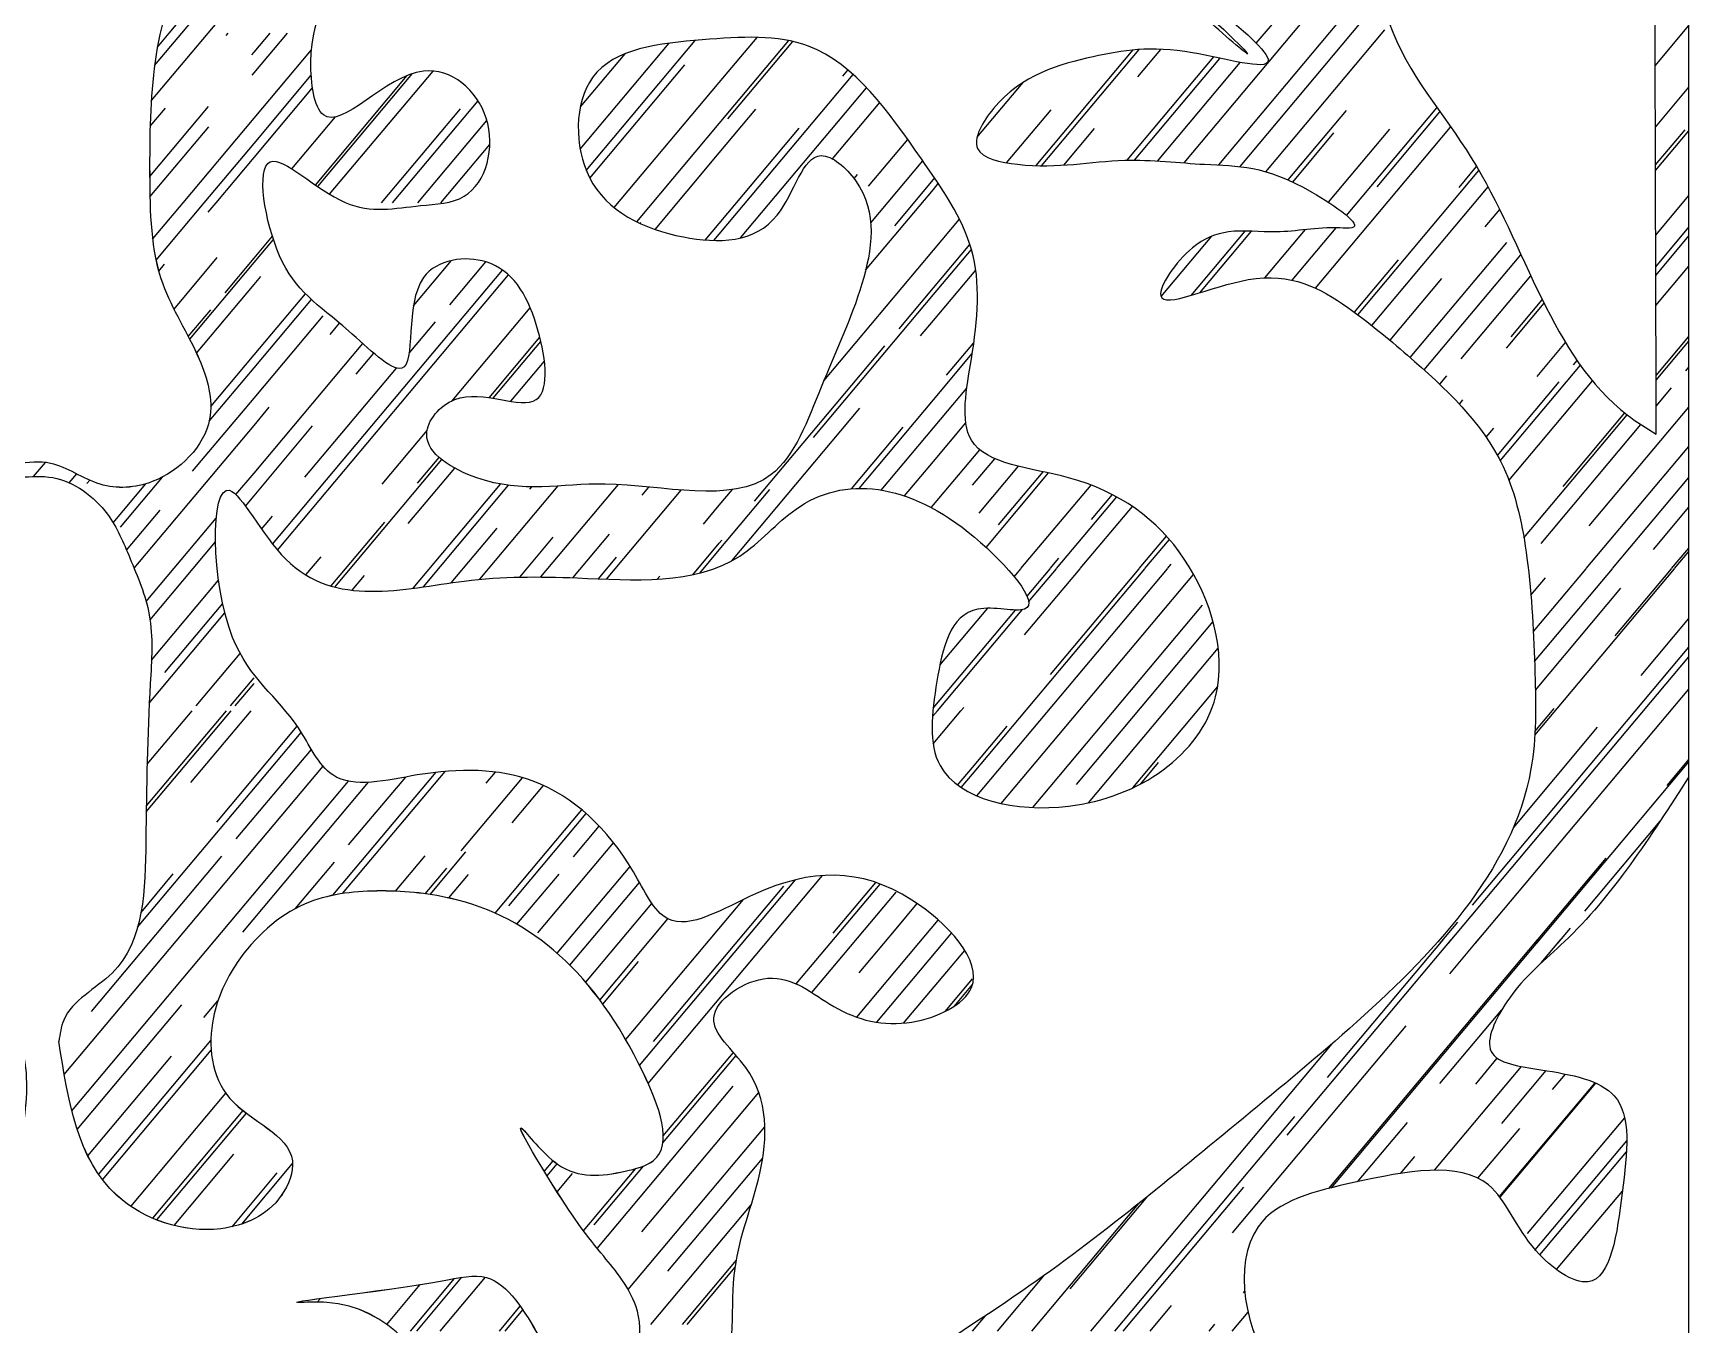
# Model space of a CAD drawing. Header units: millimetres. Extents: x 512961 to 1001058, y -961995 to -458543.
# Drawn here: x 935133 to 935425.6, y -883780.4 to -883552.1 of the extents above; entities that cross this region are included whole.
import ezdxf

# ---------------------------------------------------------------- set-up
doc = ezdxf.new("R2010")
doc.units = ezdxf.units.MM
doc.header["$MEASUREMENT"] = 0
doc.layers.add('内线', color=8, linetype='CONTINUOUS')
doc.layers.add('填充', color=250, linetype='CONTINUOUS', lineweight=25)

msp = doc.modelspace()

# ---------------------------------------------------------------- linework, layer by layer
at = {"layer": '内线'}
msp.add_line((935425.6, -885159.02), (935425.6, -883011.33), dxfattribs=at)
at = {"layer": '填充'}
for p, q in [((935157.07, -883552.14), (935171.04, -883535.49)), ((935159.31, -883552.14), (935171.76, -883537.3)), ((935163.95, -883552.14), (935172.07, -883542.46)), ((935336.39, -883575.07), (935357.25, -883550.21)), ((935342.53, -883575.44), (935363.7, -883550.21)), ((935346.3, -883575.72), (935367.7, -883550.21)), ((935349.16, -883553.92), (935352.01, -883550.53)), ((935350.85, -883576.63), (935371.86, -883551.59)), ((935419.64, -883557.9), (935425.6, -883550.8)), ((935153.91, -883564.1), (935163.95, -883552.14)), ((935154.5, -883557.87), (935159.31, -883552.14)), ((935155, -883554.61), (935157.07, -883552.14)), ((935167.15, -883552.58), (935167.52, -883552.14)), ((935172.07, -883555.52), (935174.91, -883552.14)), ((935172.07, -883559.18), (935177.97, -883552.14)), ((935229.7, -883572.67), (935245.43, -883553.92)), ((935230.77, -883576.4), (935250.04, -883553.44)), ((935254.27, -883560.85), (935260.95, -883552.89)), ((935254.27, -883568.11), (935266.57, -883553.46)), ((935255.8, -883567.26), (935267.27, -883553.6)), ((935171.7, -883555.96), (935172.07, -883555.52)), ((935172.07, -883567.18), (935182.23, -883555.07)), ((935229.73, -883565.19), (935237.62, -883555.78)), ((935231.4, -883577.76), (935248.19, -883557.75)), ((935310.26, -883575.56), (935327.41, -883555.12)), ((935311.22, -883575.58), (935328.45, -883555.04)), ((935326.33, -883574.61), (935341.64, -883556.36)), ((935327.64, -883574.6), (935342.74, -883556.6)), ((935328.26, -883559.86), (935332.32, -883555.01)), ((935331.69, -883574.75), (935346.31, -883557.32)), ((935171.75, -883559.56), (935172.07, -883559.18)), ((935172.07, -883571.63), (935182.17, -883559.6)), ((935182.92, -883578.98), (935199.14, -883559.65)), ((935183.34, -883579.27), (935200.09, -883559.3)), ((935185.43, -883580.62), (935203.7, -883558.84)), ((935254.27, -883587.68), (935277.94, -883559.47)), ((935276.09, -883559.76), (935277.01, -883558.66)), ((935172.07, -883574.11), (935182.39, -883561.81)), ((935235.71, -883582.97), (935254.27, -883560.85)), ((935258.05, -883588.33), (935280.31, -883561.8)), ((935299.81, -883570.59), (935307.97, -883560.86)), ((935419.67, -883568.78), (935425.6, -883561.72)), ((935153.63, -883577.49), (935164.02, -883565.12)), ((935153.71, -883568.6), (935156.4, -883565.39)), ((935194.62, -883582.12), (935208.57, -883565.5)), ((935196.55, -883582.12), (935211.66, -883564.1)), ((935254.27, -883573.3), (935260.74, -883565.6)), ((935274.28, -883574.37), (935282.63, -883564.42)), ((935305.05, -883575.06), (935312.91, -883565.7)), ((935354.77, -883578.08), (935365.08, -883565.8)), ((935365.12, -883584.35), (935381.08, -883565.33)), ((935370.5, -883579.28), (935381.6, -883566.06)), ((935153.67, -883581.1), (935164.07, -883568.71)), ((935159.54, -883582.12), (935172.07, -883567.18)), ((935178.75, -883576.13), (935186.44, -883566.96)), ((935201.03, -883582.12), (935213.22, -883567.59)), ((935239.69, -883585.49), (935254.27, -883568.11)), ((935254.27, -883585.76), (935268.41, -883568.91)), ((935315.17, -883575.46), (935320.58, -883569.01)), ((935359.62, -883597.21), (935383.5, -883568.75)), ((935361.92, -883582.02), (935372.75, -883569.11)), ((935419.69, -883575.44), (935424.92, -883569.21)), ((935419.7, -883576.43), (935425.6, -883569.39)), ((935163.27, -883582.12), (935172.07, -883571.63)), ((935205.07, -883582.12), (935213.72, -883571.81)), ((935280.67, -883579.2), (935287.6, -883570.95)), ((935355.6, -883578.46), (935362.89, -883569.77)), ((935165.35, -883582.12), (935172.07, -883574.11)), ((935242.92, -883586.83), (935254.27, -883573.3)), ((935281.03, -883585.67), (935290.23, -883574.71)), ((935278.11, -883577.86), (935278.72, -883577.13)), ((935285.27, -883586.18), (935292.12, -883578.02)), ((935292.12, -883578.02), (935292.33, -883577.76)), ((935367.11, -883601.91), (935388.51, -883576.42)), ((935385.01, -883579.4), (935388.1, -883575.72)), ((935280.14, -883594.03), (935292.12, -883579.76)), ((935292.12, -883579.76), (935292.98, -883578.73)), ((935369.56, -883603.79), (935390.11, -883579.29)), ((935419.73, -883587.85), (935425.6, -883580.85)), ((935154.15, -883588.55), (935159.54, -883582.12)), ((935154.76, -883592.26), (935163.27, -883582.12)), ((935163.95, -883583.78), (935165.35, -883582.12)), ((935389.61, -883586.38), (935392.17, -883583.33)), ((935240.28, -883585.76), (935240.44, -883585.57)), ((935251.8, -883588.7), (935254.27, -883585.76)), ((935292.12, -883590.47), (935296.7, -883585.02)), ((935337.65, -883598.49), (935347.19, -883587.11)), ((935339.18, -883598.03), (935348.31, -883587.14)), ((935350.7, -883595.39), (935357.85, -883586.87)), ((935355.5, -883595.81), (935363.28, -883586.55)), ((935419.75, -883593.42), (935425.6, -883586.45)), ((935172.07, -883591.91), (935175.31, -883588.04)), ((935172.07, -883592.7), (935175.5, -883588.61)), ((935253.34, -883588.78), (935254.27, -883587.68)), ((935292.12, -883597.18), (935298.56, -883589.5)), ((935332.33, -883598.7), (935341.29, -883588.03)), ((935376.37, -883609.47), (935393.42, -883589.15)), ((935419.75, -883594.95), (935425.6, -883587.98)), ((935155.22, -883594.18), (935156.27, -883592.94)), ((935157.93, -883600.94), (935165.58, -883591.82)), ((935160.71, -883606.24), (935172.07, -883592.7)), ((935166.94, -883598.02), (935172.07, -883591.91)), ((935200.25, -883600.32), (935206.97, -883592.31)), ((935206.65, -883600.14), (935213.02, -883592.56)), ((935272.74, -883613.57), (935292.12, -883590.47)), ((935292.12, -883598.34), (935298.82, -883590.35)), ((935366.5, -883601.46), (935374.26, -883592.22)), ((935378.84, -883611.67), (935395.93, -883591.3)), ((935172.07, -883596.54), (935173.25, -883595.13)), ((935175.36, -883642.43), (935216, -883594.01)), ((935176.24, -883643.5), (935217.05, -883594.86)), ((935292.12, -883602.93), (935299.59, -883594.02)), ((935372.79, -883606.42), (935381.93, -883595.53)), ((935385.34, -883609.7), (935397.66, -883595.02)), ((935419.77, -883600.26), (935425.6, -883593.31)), ((935161.89, -883608.67), (935172.07, -883596.54)), ((935172.07, -883608.99), (935181.14, -883598.19)), ((935270.91, -883623.62), (935292.12, -883598.34)), ((935286.07, -883604.39), (935292.12, -883597.18)), ((935160.45, -883605.75), (935164.41, -883601.04)), ((935172.07, -883611.29), (935182.21, -883599.21)), ((935207.06, -883617.11), (935220.87, -883600.66)), ((935393.36, -883607.82), (935400.02, -883599.88)), ((935394.19, -883605.83), (935399.7, -883599.26)), ((935172.07, -883616.63), (935184.26, -883602.1)), ((935185.52, -883605.42), (935187.2, -883603.41)), ((935199.46, -883608.71), (935204.12, -883603.16)), ((935289.85, -883605.63), (935292.12, -883602.93)), ((935172.07, -883629.88), (935191.27, -883606.99)), ((935213.62, -883616.56), (935222.58, -883605.88)), ((935214.35, -883616.67), (935222.76, -883606.64)), ((935260.49, -883634.87), (935283.53, -883607.41)), ((935294.45, -883612.6), (935299.25, -883606.88)), ((935398.79, -883612.8), (935403.81, -883606.82)), ((935419.81, -883612.67), (935425.6, -883605.76)), ((935419.81, -883613.47), (935425.6, -883606.57)), ((935164.43, -883618.1), (935172.07, -883608.99)), ((935190.11, -883612.4), (935193.22, -883608.7)), ((935217.44, -883617.2), (935223.37, -883610.13)), ((935292.12, -883616.93), (935298.98, -883608.76)), ((935405.19, -883610.76), (935405.85, -883609.98)), ((935164.14, -883620.74), (935172.07, -883611.29)), ((935181.07, -883630.62), (935197.25, -883611.34)), ((935381.57, -883614.19), (935382.81, -883612.72)), ((935392.26, -883627.71), (935406.43, -883610.82)), ((935425.05, -883611.82), (935425.6, -883611.17)), ((935292.12, -883621.91), (935298.02, -883614.87)), ((935391.76, -883626.77), (935402.66, -883613.78)), ((935393.81, -883631.19), (935408.57, -883613.61)), ((935419.82, -883618.05), (935422.51, -883614.84)), ((935161.22, -883629.56), (935172.07, -883616.63)), ((935172.07, -883621.45), (935174.76, -883618.24)), ((935256.5, -883645.37), (935279.1, -883618.44)), ((935278.98, -883632.59), (935292.12, -883616.93)), ((935385.05, -883617.72), (935385.68, -883616.97)), ((935403.37, -883632.25), (935414.27, -883619.26)), ((935407.97, -883639.22), (935425.6, -883618.22)), ((935150.88, -883646.7), (935172.07, -883621.45)), ((935172.07, -883633.9), (935182.43, -883621.55)), ((935277.62, -883632.66), (935286.77, -883621.76)), ((935282.9, -883632.89), (935292.12, -883621.91)), ((935292.12, -883627.84), (935297.83, -883621.03)), ((935389.77, -883623.56), (935391.11, -883621.96)), ((935396.45, -883641.3), (935414.68, -883619.58)), ((935399.47, -883642.3), (935417.11, -883621.29)), ((935194.7, -883631.85), (935202.64, -883622.38)), ((935407.46, -883646.77), (935425.6, -883625.16)), ((935133.13, -883630.49), (935135.21, -883628.02)), ((935186.37, -883650.02), (935205.25, -883627.51)), ((935200.93, -883631.69), (935204.77, -883627.11)), ((935287, -883633.93), (935292.12, -883627.84)), ((935292.12, -883635.52), (935300.3, -883625.76)), ((935299.04, -883632.05), (935302.99, -883627.34)), ((935139.42, -883631.61), (935140.74, -883630.03)), ((935148.47, -883639.42), (935155.87, -883630.59)), ((935168.87, -883633.69), (935172.07, -883629.88)), ((935199.29, -883638.82), (935207.53, -883629.01)), ((935300.2, -883636.99), (935307.17, -883628.69)), ((935301.43, -883643.01), (935312.45, -883629.87)), ((935303.63, -883639.02), (935311.49, -883629.67)), ((935412.09, -883646.77), (935425.6, -883630.67)), ((935142.53, -883631.75), (935143.03, -883631.15)), ((935147.18, -883638.66), (935152.95, -883631.78)), ((935170.55, -883635.72), (935172.07, -883633.9)), ((935200.17, -883650.24), (935215.62, -883631.82)), ((935201.99, -883649.99), (935217.05, -883632.04)), ((935211.94, -883648.66), (935225.78, -883632.16)), ((935220.78, -883632.75), (935221.15, -883632.31)), ((935222.74, -883648.24), (935236.45, -883631.91)), ((935234.33, -883648.62), (935247.53, -883632.89)), ((935240.64, -883633.81), (935241.85, -883632.36)), ((935254.27, -883643.45), (935263.23, -883632.77)), ((935254.27, -883635.58), (935256.59, -883632.81)), ((935307.58, -883646.77), (935319.97, -883632.01)), ((935320.05, -883638.06), (935323.73, -883633.68)), ((935149.54, -883643.48), (935155.46, -883636.43)), ((935251.46, -883638.92), (935254.27, -883635.58)), ((935291.72, -883635.99), (935292.12, -883635.52)), ((935313.88, -883646.77), (935324.51, -883634.1)), ((935318.04, -883646.77), (935327.26, -883635.77)), ((935419.33, -883643.37), (935425.6, -883635.89)), ((935153, -883652.6), (935165.38, -883637.85)), ((935173.4, -883639.77), (935175.31, -883637.49)), ((935185.7, -883649.83), (935195.17, -883638.55)), ((935206.92, -883649.26), (935215.02, -883639.61)), ((935153.69, -883655.81), (935165.26, -883642.02)), ((935219.03, -883648.27), (935224.95, -883641.21)), ((935228.41, -883648.38), (935234.88, -883640.67)), ((935249.61, -883647.84), (935254.27, -883642.28)), ((935254.27, -883642.28), (935254.73, -883641.74)), ((935328.49, -883646.77), (935333.3, -883641.03)), ((935329.47, -883646.77), (935333.8, -883641.61)), ((935181.24, -883647.88), (935183.95, -883644.66)), ((935232.92, -883648.57), (935236.11, -883644.76)), ((935250.82, -883647.56), (935254.27, -883643.45)), ((935312.74, -883646.77), (935314.29, -883644.92)), ((935422.54, -883646.77), (935425.6, -883643.13)), ((935423.06, -883646.77), (935425.6, -883643.75)), ((935189.43, -883650.58), (935191.61, -883647.98)), ((935243.31, -883648.63), (935243.78, -883648.08)), ((935298.99, -883683.1), (935329.46, -883646.79)), ((935299.8, -883686.92), (935333.48, -883646.79)), ((935304.11, -883688.27), (935338.09, -883647.78)), ((935306.39, -883648.19), (935307.57, -883646.79)), ((935308.22, -883658.47), (935318.02, -883646.79)), ((935308.65, -883651.65), (935312.73, -883646.79)), ((935308.93, -883652.66), (935313.86, -883646.79)), ((935312.81, -883665.45), (935328.47, -883646.79)), ((935333.49, -883646.77), (935334.15, -883645.98)), ((935397.7, -883651.47), (935400.29, -883648.38)), ((935398.12, -883657.9), (935407.45, -883646.79)), ((935398.34, -883663.16), (935412.08, -883646.79)), ((935398.37, -883676.2), (935423.05, -883646.79)), ((935412.56, -883658.67), (935422.53, -883646.79)), ((935153.95, -883662.95), (935165.81, -883648.81)), ((935398.47, -883668.22), (935413.57, -883650.23)), ((935156.31, -883665.14), (935166.54, -883652.95)), ((935292.07, -883671.4), (935306.6, -883654.09)), ((935292.81, -883671.87), (935307.77, -883654.04)), ((935293.25, -883663.85), (935301.7, -883653.78)), ((935309.65, -883688.98), (935339.66, -883653.22)), ((935153.56, -883670.53), (935166.93, -883654.59)), ((935317.4, -883684.89), (935341.53, -883656.13)), ((935417.15, -883665.65), (935425.6, -883655.58)), ((935161.84, -883671), (935169.61, -883661.74)), ((935319.5, -883688.16), (935342.45, -883660.81)), ((935383.12, -883712.96), (935425.6, -883662.34)), ((935387.34, -883706.21), (935425.6, -883660.62)), ((935167.94, -883671), (935172.07, -883666.08)), ((935168.76, -883671), (935172.07, -883667.05)), ((935327.32, -883685.52), (935342.35, -883667.61)), ((935387.9, -883712.96), (935425.6, -883668.04)), ((935153.02, -883689.76), (935168.03, -883671.87)), ((935153.03, -883688.76), (935167.21, -883671.87)), ((935153.18, -883681.33), (935161.11, -883671.87)), ((935160.89, -883684.59), (935171.56, -883671.87)), ((935291.94, -883672.91), (935292.81, -883671.87)), ((935292.06, -883677.72), (935296.97, -883671.87)), ((935296.97, -883671.87), (935297.47, -883671.28)), ((935398.4, -883675.54), (935401.8, -883671.48)), ((935165.49, -883691.57), (935179.7, -883674.63)), ((935298.99, -883681.92), (935305.13, -883674.6)), ((935394.58, -883692.55), (935409.47, -883674.8)), ((935151.5, -883710.15), (935180.4, -883675.71)), ((935168.94, -883694.53), (935182.2, -883678.72)), ((935421.74, -883685.09), (935425.6, -883680.49)), ((935138.53, -883736.15), (935184.26, -883681.65)), ((935185.99, -883704.5), (935204.23, -883682.76)), ((935187.7, -883704.19), (935205.82, -883682.6)), ((935188.79, -883695.59), (935198.87, -883683.59)), ((935213.06, -883684.69), (935214.72, -883682.71)), ((935296.39, -883685.01), (935298.99, -883681.92)), ((935297.02, -883685.45), (935298.99, -883683.1)), ((935328.75, -883684.81), (935331.91, -883681.04)), ((935398.72, -883712.96), (935425.6, -883680.93)), ((935139.87, -883742.6), (935188.76, -883684.34)), ((935170.07, -883711.01), (935192.29, -883684.53)), ((935208.65, -883696.66), (935219.51, -883683.71)), ((935217.66, -883691.67), (935223.19, -883685.08)), ((935214.68, -883707.67), (935230.01, -883689.4)), ((935217.08, -883706.35), (935230.77, -883690.05)), ((935228.5, -883697.72), (935233.07, -883692.27)), ((935407.19, -883707.27), (935420.5, -883691.42)), ((935222.24, -883711.11), (935235.59, -883695.2)), ((935143.36, -883725.01), (935166.4, -883697.55)), ((935197.05, -883703.78), (935202.31, -883697.5)), ((935203.17, -883704.35), (935209.47, -883696.84)), ((935398.35, -883712.96), (935410.99, -883697.91)), ((935152.11, -883707.51), (935157.81, -883700.72)), ((935179.34, -883706.86), (935186.26, -883698.62)), ((935202.3, -883704.23), (935206.11, -883699.68)), ((935206.49, -883704.97), (935209.98, -883700.82)), ((935218.52, -883709.62), (935225.97, -883700.74)), ((935225.64, -883714.74), (935238.51, -883699.4)), ((935241.71, -883737.73), (935272.52, -883701.01)), ((935227.88, -883716.85), (935240.15, -883702.23)), ((935240.2, -883734.57), (935267.74, -883701.75)), ((935242.63, -883730.32), (935265.68, -883702.86)), ((935267.89, -883720.16), (935282.71, -883702.5)), ((935270.63, -883721.68), (935285.52, -883703.93)), ((935274.41, -883711.21), (935281.95, -883702.23)), ((935285.52, -883703.93), (935285.53, -883703.92)), ((935230.67, -883719.86), (935242.37, -883705.92)), ((935237.75, -883730), (935258.53, -883705.23)), ((935285.52, -883710.42), (935289.27, -883705.96)), ((935233.17, -883723), (935245.2, -883708.66)), ((935289.53, -883712.96), (935292.98, -883708.86)), ((935381.68, -883712.96), (935384.8, -883709.23)), ((935279.01, -883718.19), (935285.52, -883710.42)), ((935293.85, -883712.96), (935295.33, -883711.19)), ((935354.64, -883746.9), (935383.61, -883712.38)), ((935361.76, -883736.69), (935382.17, -883712.38)), ((935362, -883756.28), (935398.84, -883712.38)), ((935362.47, -883756.16), (935399.21, -883712.38)), ((935383.35, -883718.39), (935388.39, -883712.38)), ((935399.51, -883716.43), (935402.91, -883712.38)), ((935402.42, -883712.96), (935404.66, -883710.29)), ((935278.56, -883726.03), (935289.53, -883712.96)), ((935282.12, -883726.94), (935293.85, -883712.96)), ((935286.85, -883727.08), (935297.64, -883714.22)), ((935233.71, -883723.72), (935240, -883716.22)), ((935294.17, -883725.03), (935298.99, -883719.28)), ((935295.77, -883724.12), (935298.99, -883720.27)), ((935140.82, -883745.88), (935159.32, -883723.83)), ((935163.22, -883726.08), (935165.68, -883723.14)), ((935344.94, -883764.16), (935375.67, -883727.54)), ((935381.62, -883737.76), (935392.53, -883724.75)), ((935144.6, -883753.82), (935164.45, -883730.17)), ((935142.69, -883750.54), (935157.46, -883732.94)), ((935145.28, -883754.75), (935164.5, -883731.85)), ((935244.31, -883748.26), (935257.26, -883732.83)), ((935244.39, -883746.99), (935256.76, -883732.25)), ((935319.94, -883781.5), (935362.55, -883730.72)), ((935387.93, -883737.84), (935391.75, -883733.29)), ((935380.65, -883753.08), (935396.02, -883734.77)), ((935392.53, -883744.81), (935400.37, -883735.47)), ((935401.47, -883738.82), (935403.77, -883736.08)), ((935232.7, -883766.88), (935256.73, -883738.25)), ((935392.14, -883757.73), (935409.01, -883737.62)), ((935392.23, -883757.86), (935409.16, -883737.69)), ((935150.31, -883759.47), (935167.09, -883739.48)), ((935240.61, -883763.96), (935261.26, -883739.34)), ((935154.18, -883761.57), (935170.14, -883742.55)), ((935154.91, -883761.87), (935170.73, -883743.01)), ((935324.16, -883781.5), (935356, -883743.56)), ((935367.05, -883755.12), (935375.86, -883744.62)), ((935397.11, -883764.26), (935414.26, -883743.82)), ((935238.17, -883774.17), (935262.33, -883745.38)), ((935388.33, -883754.47), (935395.71, -883745.68)), ((935398.45, -883767.14), (935414.63, -883747.86)), ((935157.94, -883762.84), (935168.5, -883750.25)), ((935374.67, -883753.64), (935377.18, -883750.65)), ((935399.28, -883768.05), (935414.56, -883749.85)), ((935168.2, -883763.06), (935176.17, -883753.56)), ((935169.9, -883762.59), (935178.87, -883751.89)), ((935223.36, -883753.3), (935224.93, -883751.42)), ((935223.84, -883754.07), (935225.63, -883751.94)), ((935225.62, -883756.9), (935228.34, -883753.66)), ((935230.3, -883763.79), (935239.53, -883752.79)), ((935232.19, -883762.71), (935240.9, -883752.33)), ((935245.2, -883770.93), (935261.94, -883750.99)), ((935325.61, -883781.5), (935346.96, -883756.06)), ((935402.21, -883770.64), (935413.84, -883756.77)), ((935242.17, -883780.32), (935259.92, -883759.17)), ((935309.49, -883781.5), (935328.42, -883758.94)), ((935316.3, -883774.01), (935330.01, -883757.67)), ((935247.77, -883780.32), (935257.29, -883768.98)), ((935248.61, -883780.32), (935257.1, -883770.2)), ((935195.52, -883780.32), (935201.43, -883773.28)), ((935199.69, -883781.5), (935207.48, -883772.22)), ((935200.82, -883781.5), (935208.79, -883772)), ((935204.98, -883781.5), (935212.96, -883771.99)), ((935303.42, -883781.5), (935311.63, -883771.71)), ((935183.24, -883776.38), (935183.8, -883775.72)), ((935215.43, -883781.5), (935219.12, -883777.11)), ((935330.39, -883781.5), (935334.19, -883776.97)), ((935346.89, -883774.72), (935347.11, -883774.46)), ((935216.42, -883781.5), (935219.56, -883777.75)), ((935299.04, -883781.5), (935301.31, -883778.8)), ((935344.91, -883781.5), (935347.7, -883778.18)), ((935340.84, -883781.5), (935341.86, -883780.29))]:
    msp.add_line(p, q, dxfattribs=at)
for points, knots in [([(935139.55, -883455.66), (935137.66, -883463.47), (935134.18, -883477.86), (935139.17, -883499.52), (935154.33, -883509.06), (935168.17, -883516.03), (935182.97, -883515.36), (935190.5, -883505.68), (935189.79, -883496.97), (935191.9, -883488.31), (935186.3, -883480.87), (935176.35, -883477.29), (935168.37, -883478.06), (935153.74, -883478.25), (935160.17, -883487.68), (935151.94, -883486.21), (935152.09, -883477.87), (935152.32, -883470.5), (935150.94, -883458.96), (935161.3, -883451.87), (935169.18, -883443.93), (935179.79, -883441.29), (935195.48, -883441.19), (935218.44, -883442.98), (935230.43, -883463.06), (935242.65, -883478.75), (935255.31, -883493.13), (935268.62, -883499.97), (935296.49, -883503.86), (935242.8, -883504.76), (935220.21, -883502.18), (935192.56, -883510.32), (935174.33, -883523.92), (935154.13, -883543.12), (935153.39, -883570.72), (935153.89, -883595.53), (935162.39, -883608.05), (935166.36, -883622.06), (935156.34, -883632.19), (935144.5, -883632.97), (935135.49, -883626.04), (935124, -883630.65), (935111.25, -883623.62), (935112.68, -883606.84), (935118.27, -883588.84), (935120.04, -883566.17), (935108.96, -883542.41), (935093.8, -883524.41), (935076, -883506.52), (935054.85, -883502.83), (935035.77, -883502.53), (935013.76, -883502.45), (934999.18, -883503.04), (934989.66, -883503.43)], [0, 0, 0, 0, 20.16499, 37.141503, 51.13138, 63.099273, 76.420692, 84.0883, 90.860356, 97.920287, 105.407035, 111.731979, 123.088986, 130.271909, 135.26275, 137.738898, 145.204816, 151.950751, 157.776337, 172.581882, 178.906747, 185.990548, 198.894549, 219.295709, 238.659551, 253.320912, 270.454864, 284.729023, 293.813319, 323.92124, 347.551226, 370.357073, 389.761303, 405.605085, 437.828168, 454.116591, 466.520844, 475.512387, 488.054998, 495.770937, 503.716482, 514.128726, 523.974714, 534.01791, 552.147336, 573.332655, 588.353501, 616.632715, 632.762977, 649.870911, 668.384483, 681.102321, 705.0309, 705.0309, 705.0309, 705.0309]), ([(935134.42, -884088.89), (935135.62, -884089.23), (935142.93, -884075.6), (935153.89, -884066.92), (935159.68, -884079.27), (935164.49, -884089.9), (935182.36, -884088.93), (935188.84, -884074.28), (935197.96, -884058.96), (935186.88, -884033.99), (935155.82, -884015.24), (935143.5, -883973.12), (935142, -883922.2), (935169.83, -883877.58), (935192.13, -883835.24), (935214, -883799.15), (935194.58, -883775.73), (935171.67, -883776.93), (935200.93, -883773.91), (935215.32, -883770.36), (935221.9, -883781.37), (935228.56, -883793.43), (935241.01, -883786.38), (935240.02, -883775.73), (935234.33, -883768.86), (935227.55, -883760.65), (935214.33, -883738.55), (935226.54, -883754.92), (935235.2, -883753.97), (935247.09, -883750.85), (935236.2, -883721.81), (935218.12, -883705.52), (935193.84, -883703.27), (935179.64, -883704.96), (935169.34, -883714.53), (935163.53, -883726.97), (935164.99, -883742.44), (935181.15, -883747.66), (935176.57, -883760.15), (935164.01, -883765.75), (935141.86, -883758.07), (935139.2, -883740.74), (935137.59, -883730.3)], [747.604723, 747.604723, 747.604723, 747.604723, 759.773682, 768.506664, 778.26423, 785.829935, 797.373879, 812.695099, 823.508403, 840.591766, 872.866843, 912.706632, 943.123445, 999.468285, 1037.271092, 1069.121971, 1092.876157, 1096.549939, 1117.257615, 1124.102685, 1135.99512, 1144.534043, 1154.169793, 1160.462451, 1169.195331, 1175.176548, 1191.637183, 1199.057269, 1209.084484, 1213.565879, 1226.771254, 1265.100093, 1276.019568, 1286.780942, 1300.064003, 1308.94075, 1321.131362, 1334.187563, 1339.596564, 1349.803849, 1365.906524, 1390.280628, 1390.280628, 1390.280628, 1390.280628])]:
    msp.add_open_spline(points, degree=3, knots=knots, dxfattribs=at)
for points in [[(935139.55, -883455.66), (935135.97, -883479.49), (935141.84, -883498.91), (935155.04, -883509.17), (935168.24, -883514.67), (935184, -883512.47), (935189.5, -883505.14), (935190.24, -883497.08), (935190.6, -883488.65), (935185.47, -883481.32), (935178.5, -883478.4), (935164.94, -883478.03), (935156.87, -883480.96), (935157.97, -883486.82), (935155.04, -883486.45), (935152.11, -883478.03), (935152.11, -883469.97), (935152.11, -883463.01), (935163.47, -883449.45), (935169.34, -883444.69), (935177.4, -883442.12), (935192.81, -883441.39), (935216.64, -883446.52), (935231.67, -883464.11), (935242.3, -883478.03), (935256.6, -883492.68), (935272, -883500.01), (935282.63, -883502.21), (935246.7, -883504.04), (935218.47, -883504.04), (935192.44, -883512.1), (935173.37, -883525.29), (935160.54, -883539.21), (935153.63, -883577.09), (935155.93, -883596.42), (935162.38, -883609.76), (935164.22, -883620.35), (935154.09, -883631.39), (935144.88, -883631.85), (935136.13, -883628.17), (935123.7, -883628.63), (935113.57, -883622.65), (935112.64, -883610.68), (935117.25, -883589.52), (935117.71, -883564.21), (935110.8, -883547.64), (935090.08, -883520.95), (935075.35, -883508.53), (935055.54, -883503.46), (935033.44, -883502.54), (935018.24, -883502.54), (934989.66, -883503.43)], [(935419.58, -883537.52), (935408.75, -883538.09), (935397.67, -883536.95), (935390.56, -883527.01), (935381.18, -883526.44), (935372.08, -883534.4), (935372.65, -883550.3), (935387.15, -883574.16), (935399.66, -883599.16), (935414.72, -883619.61), (935419.84, -883623.02)], [(935419.84, -883623.02), (935419.58, -883537.52)], [(935130.74, -883630.61), (935119.23, -883640.99), (935115.31, -883648.56), (935114.74, -883667.07), (935114.18, -883681.09), (935114.18, -883699.04), (935119.23, -883709.98), (935127.37, -883722.6), (935131.58, -883734.1), (935130.74, -883748.4), (935128.49, -883755.97), (935117.27, -883763.82), (935106.04, -883763.26), (935092.29, -883759.06), (935088.36, -883751.49), (935092.01, -883745.88), (935100.15, -883740.27), (935107.44, -883731.57), (935107.16, -883721.76), (935102.68, -883712.78), (935091.73, -883703.81), (935061.42, -883701.85), (935042.61, -883710.82), (935030.26, -883729.05), (935028.3, -883746.72), (935029.71, -883752.33), (935038.13, -883752.05), (935045.98, -883745.04), (935045.36, -883756.24), (935044.73, -883761.62), (935036.82, -883764.47), (935031.12, -883768.26), (935029.54, -883777.75), (935033.65, -883786.92), (935039.99, -883791.35), (935047.26, -883787.55), (935050.75, -883777.75), (935056.44, -883773.96), (935070.69, -883772.38), (935082.4, -883772.69), (935080.81, -883778.7), (935067.2, -883790.72), (935061.51, -883800.21), (935076.59, -883847.9), (935105.51, -883892.35), (935120.52, -883922.35), (935119.73, -883991.37), (935094.65, -884032.73), (935085.24, -884049.65), (935082.73, -884064.69), (935083.36, -884079.1), (935106.56, -884091.64), (935113.46, -884084.74), (935112.83, -884072.84), (935121.61, -884070.33), (935134.16, -884081.61), (935134.16, -884088.5), (935144.19, -884075.97), (935152.97, -884070.33), (935159.86, -884079.73), (935164.88, -884087.25), (935178.68, -884087.25), (935189.96, -884072.84), (935194.98, -884060.93), (935188.71, -884041.5), (935161.75, -884013.93), (935144.81, -883969.44), (935144.81, -883933.1), (935172.4, -883871.69), (935194.35, -883832.21), (935205.64, -883795.86), (935184.95, -883776.44), (935180.56, -883776.44), (935205.02, -883772.68), (935213.17, -883772.05), (935222.57, -883782.7), (935229.47, -883790.22), (935239.51, -883784.58), (935239.51, -883777.06), (935233.86, -883768.29), (935229.47, -883762.65), (935219.44, -883745.73), (935225.71, -883752), (935237.63, -883753.25), (935242.64, -883751.37), (935240.76, -883735.71), (935206.75, -883705.03), (935193.77, -883703.73), (935181.11, -883706), (935169.11, -883716.38), (935164.88, -883726.11), (935167.81, -883740.38), (935178.84, -883751.41), (935176.89, -883757.57), (935166.18, -883763.41), (935147.86, -883757.55), (935137.59, -883730.3)], [(935130.74, -883630.61), (935136.49, -883630.69), (935146.16, -883637.13), (935150.13, -883644.89), (935153.55, -883654.93), (935153.74, -883667.04), (935152.95, -883694.93), (935147, -883718.23), (935138.44, -883726.55), (935137.59, -883730.3)], [(935425.6, -883683.54), (935403.63, -883712.67), (935393.45, -883723.31), (935390.67, -883732.09), (935399.46, -883735.33), (935412.42, -883739.95), (935413.81, -883757.06), (935407.79, -883772.79), (935398.54, -883767.24), (935390.21, -883755.68), (935366.61, -883755.21), (935349.49, -883763.07), (935352.72, -883788.97), (935369.85, -883798.22), (935387.89, -883806.08), (935390.64, -883844.76), (935386.93, -883854.77), (935379.52, -883858.84), (935393.24, -883859.95), (935403.99, -883864.77), (935416.96, -883878.11), (935425.6, -883878.11)]]:
    msp.add_spline(points, degree=3, dxfattribs=at)
at = {"layer": '填充', "start_tangent": (-0.696919, 0.717149), "end_tangent": (-0.696919, 0.717149)}
msp.add_spline([(935346.95, -883555), (935313.76, -883533.44), (935288.87, -883526.81), (935265.09, -883516.86), (935236.33, -883516.86), (935205.9, -883521.28), (935190.42, -883536.76), (935182.12, -883557.2), (935184.33, -883566.6), (935202.03, -883558.86), (935213.09, -883567.15), (935209.22, -883580.97), (935201.48, -883582.63), (935188.2, -883582.08), (935174.93, -883574.89), (935176.58, -883591.47), (935188.76, -883604.74), (935198.16, -883611.37), (935202.03, -883595.34), (935213.09, -883592.58), (935221.95, -883603.63), (935221.95, -883616.9), (935207.56, -883616.9), (935202.58, -883622.98), (935211.43, -883630.72), (935234.11, -883631.82), (935263.43, -883630.16), (935272.28, -883614.69), (935279.47, -883596.45), (935278.36, -883578.21), (935272.28, -883573.79), (935264.53, -883584.29), (935247.94, -883588.16), (935231.34, -883577.66), (935231.9, -883559.97), (935251.26, -883553.34), (935270.06, -883554.44), (935289.98, -883574.34), (935298.83, -883590.37), (935298.83, -883609.71), (935298.83, -883624.08), (935315.98, -883630.72), (935336.44, -883645.09), (935341.97, -883669.41), (935315.98, -883688.75), (935293.29, -883681.57), (935292.74, -883666.64), (935299.94, -883653.93), (935308.23, -883653.93), (935299.38, -883641.22), (935267.85, -883636.24), (935257.9, -883644.54), (935229.14, -883648.41), (935209.22, -883648.96), (935177.69, -883645.09), (935167.74, -883632.93), (935168.29, -883658.91), (935179.91, -883674.93), (935185.99, -883683.23), (935200.92, -883683.23), (935221.39, -883684.33), (935239.09, -883700.36), (935245.18, -883708.65), (935260.66, -883704.23), (935288.32, -883705.33), (935298.83, -883720.81), (935288.32, -883726.89), (935274.49, -883724.13), (935262.87, -883719.15), (935253.32, -883726.17), (935258.94, -883734.9), (935261.43, -883753.6), (935257.07, -883770.43), (935255.19, -883790.37), (935242.1, -883805.33), (935235.23, -883813.44), (935257.69, -883807.83), (935283.27, -883791), (935306.35, -883775.41), (935345.65, -883744.87), (935365.61, -883728.04), (935397.7, -883682.17), (935398.4, -883665.3), (935396.99, -883644.91), (935392.77, -883628.74), (935375.89, -883609.06), (935365.33, -883600.63), (935347.75, -883595.7), (935332.27, -883598.52), (935337.9, -883590.08), (935344.23, -883587.27), (935352.67, -883587.27), (935363.93, -883586.56), (935366.04, -883586.56), (935359, -883580.24), (935340.01, -883575.32), (935325.94, -883574.61), (935306.94, -883575.32), (935299.91, -883572.51), (935302.72, -883565.47), (935320.31, -883556.34), (935337.9, -883555.63), (935351.27, -883557.04), (935333.68, -883542.98), (935346.95, -883555)], degree=3, dxfattribs=at)

doc.saveas('drawing.dxf')
